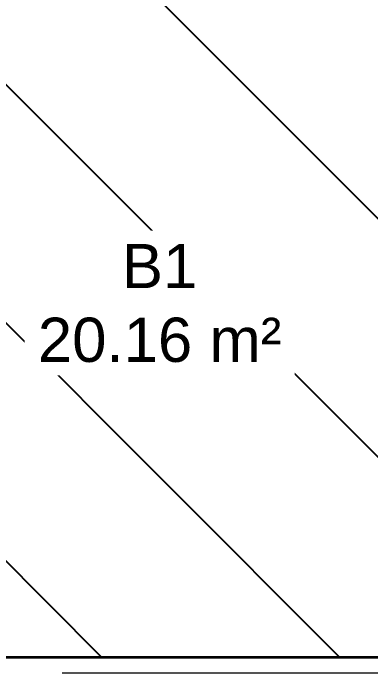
# Model space of a CAD drawing. Header units: metres. Extents: x 1.9 to 30.6, y -0.8 to 18.8.
# Drawn here: x 23.747 to 25.771, y -0.089 to 3.639 of the extents above; entities that cross this region are included whole.
import ezdxf

# ---------------------------------------------------------------- set-up
doc = ezdxf.new("R2010")
doc.units = ezdxf.units.M
doc.linetypes.add('Dash dot', pattern=[1.05, 0.5, -0.25, 0.05, -0.25])
doc.layers.add('A-EJES', color=7, linetype='Continuous', lineweight=18)
doc.layers.add('A-PISO', color=7, linetype='Continuous', lineweight=18)
for name, color, linetype in [('ATR-ACHURADO', 9, 'Continuous'), ('ATR-AREAS', 1, 'Continuous'), ('ATR-TEXTO', 1, 'Continuous')]:
    doc.layers.add(name, color=color, linetype=linetype)
doc.styles.add('Arial', font='arial.ttf', dxfattribs={"height": 2e-05})

msp = doc.modelspace()

# ---------------------------------------------------------------- hatches: boundary and pattern name
at = {"layer": 'ATR-ACHURADO'}
h = msp.add_hatch(dxfattribs=at)
h.set_pattern_fill('ANSI31', scale=0.3, angle=90)
h.paths.add_polyline_path([(22.056, 0), (27.096, 0), (27.096, 4), (22.056, 4)])

# ---------------------------------------------------------------- linework, layer by layer
at = {"color": 6}
msp.add_lwpolyline([(17.016, 16), (17.016, 0), (27.0929, 0)], dxfattribs=at)
at = {"layer": 'A-EJES', "color": 253, "linetype": 'Dash dot', "true_color": 0xaaaaaa}
msp.add_line((24.8252, 0), (27.7952, 0), dxfattribs=at)
at = {"layer": 'A-PISO'}
msp.add_line((24.0243, -0.0889), (27.2617, -0.0889), dxfattribs=at)
at = {"layer": 'ATR-AREAS', "lineweight": 35}
msp.add_lwpolyline([(22.056, 0), (27.096, 0), (27.096, 4), (22.056, 4)], close=True, dxfattribs=at)

# ---------------------------------------------------------------- next in the draw order: texts
at = {"layer": 'ATR-TEXTO', "insert": (24.576, 2), "char_height": 0.25, "attachment_point": 5, "style": 'Arial', "bg_fill": 3, "box_fill_scale": 1.3, "bg_fill_color": 0}
msp.add_mtext('B1\\P20.16 m²', dxfattribs=at)

doc.saveas('drawing.dxf')
